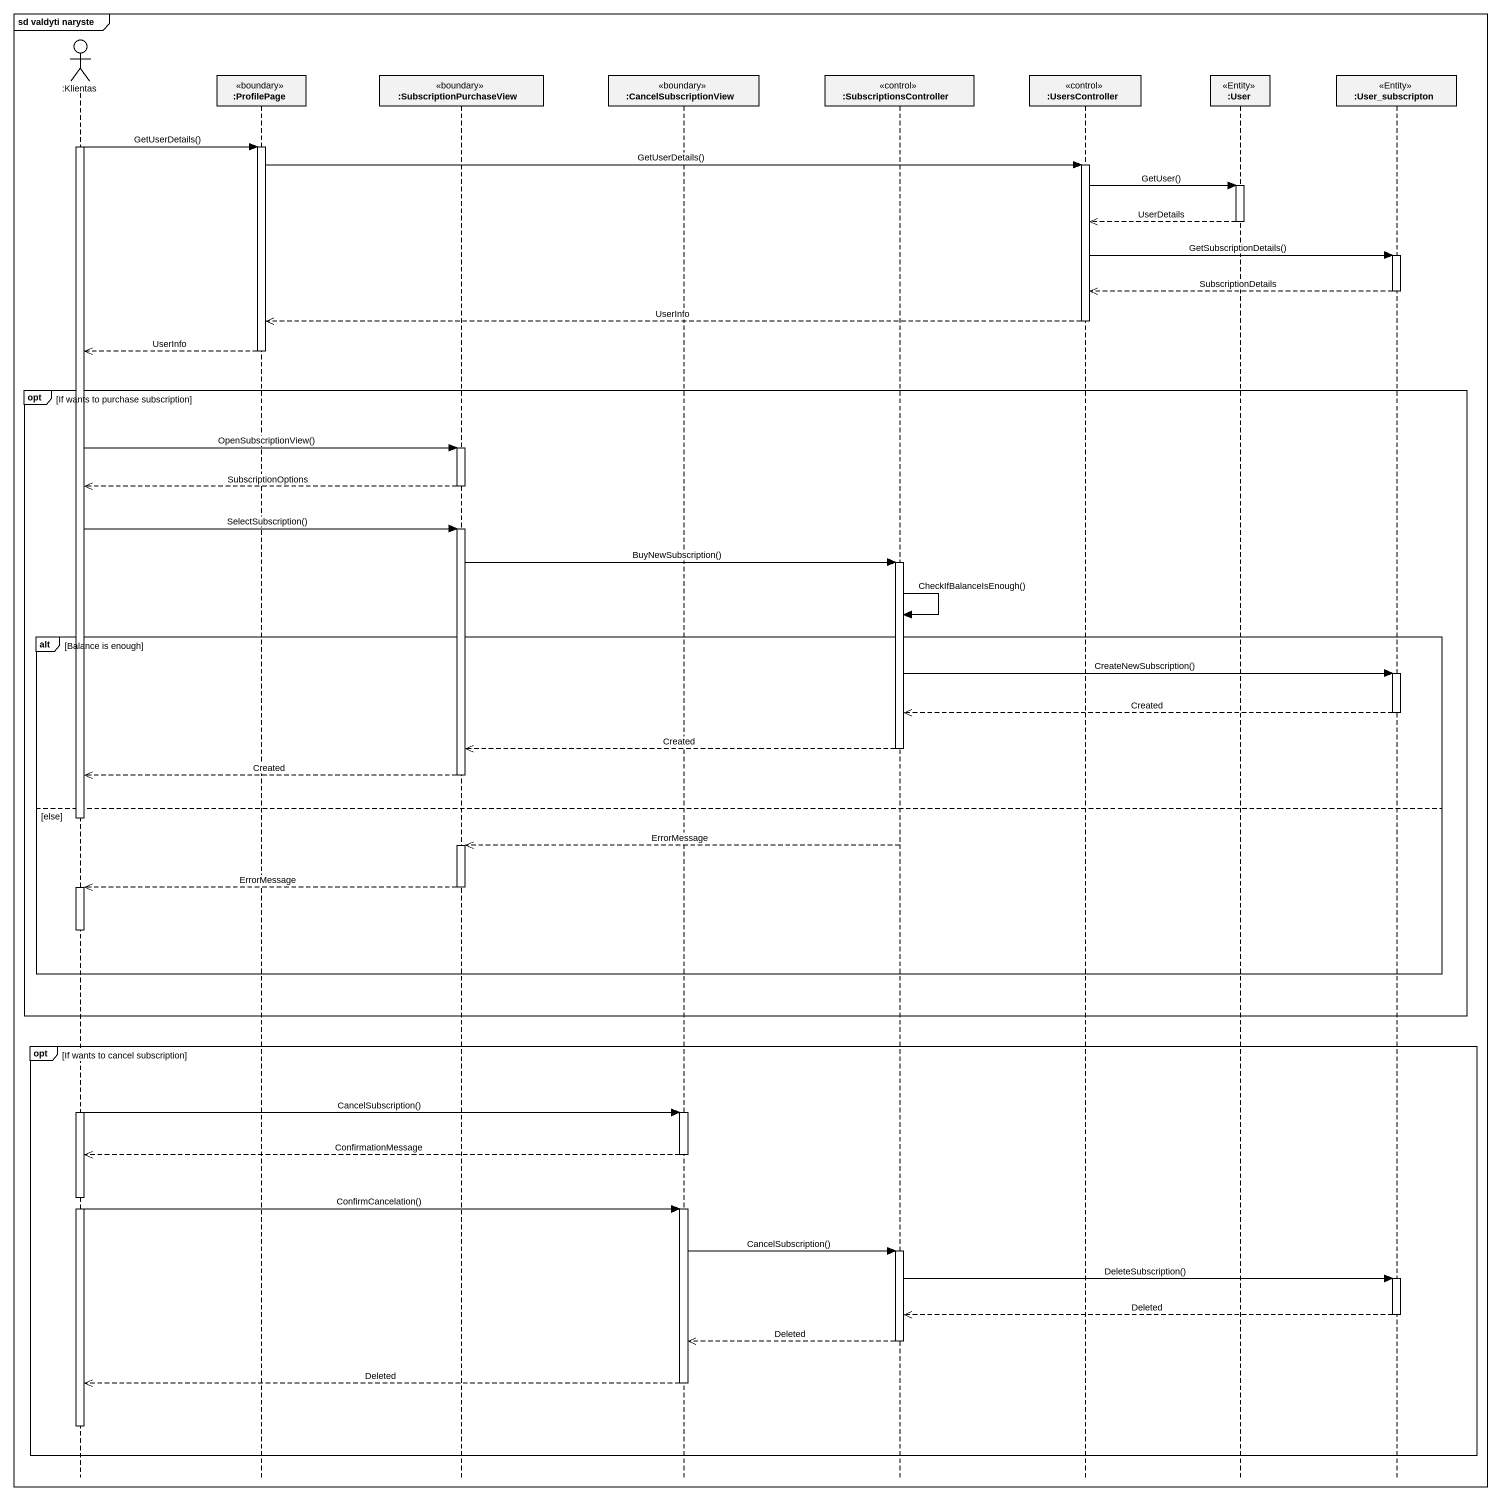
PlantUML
@startuml
mainframe sd valdyti naryste
hide footbox
actor ":Klientas" as Klientas
participant ":ProfilePage" as ProfilePage <<boundary>>
participant ":SubscriptionPurchaseView" as SubscriptionPurchaseView <<boundary>>
participant ":CancelSubscriptionView" as CancelSubscriptionView <<boundary>>
participant ":SubscriptionsController" as SubscriptionsController <<control>>
participant ":UsersController" as UsersController <<control>>
participant ":User" as User <<Entity>>
participant ":User_subscripton" as User_subscripton <<Entity>>

activate Klientas
Klientas -> ProfilePage : GetUserDetails()
activate ProfilePage
ProfilePage -> UsersController : GetUserDetails()
activate UsersController
UsersController -> User : GetUser()
activate User
User -->> UsersController : UserDetails
deactivate User
UsersController -> User_subscripton : GetSubscriptionDetails()
activate User_subscripton
User_subscripton -->> UsersController : SubscriptionDetails
deactivate User_subscripton
UsersController -->> ProfilePage : UserInfo
deactivate UsersController
ProfilePage -->> Klientas : UserInfo
deactivate ProfilePage
opt If wants to purchase subscription
  Klientas -> SubscriptionPurchaseView : OpenSubscriptionView()
  activate SubscriptionPurchaseView
  SubscriptionPurchaseView -->> Klientas : SubscriptionOptions
  deactivate SubscriptionPurchaseView
  Klientas -> SubscriptionPurchaseView : SelectSubscription()
  activate SubscriptionPurchaseView
  SubscriptionPurchaseView -> SubscriptionsController : BuyNewSubscription()
  activate SubscriptionsController
  SubscriptionsController -> SubscriptionsController : CheckIfBalanceIsEnough()
  alt Balance is enough
    SubscriptionsController -> User_subscripton : CreateNewSubscription()
    activate User_subscripton
    User_subscripton -->> SubscriptionsController : Created
    deactivate User_subscripton
    SubscriptionsController -->> SubscriptionPurchaseView : Created
    deactivate SubscriptionsController
    SubscriptionPurchaseView -->> Klientas : Created
    deactivate SubscriptionPurchaseView
  else else
    deactivate Klientas
    SubscriptionsController -->> SubscriptionPurchaseView : ErrorMessage
    activate SubscriptionPurchaseView
    SubscriptionPurchaseView -->> Klientas : ErrorMessage
    deactivate SubscriptionPurchaseView
    activate Klientas
  end
end
opt If wants to cancel subscription
  Klientas -> CancelSubscriptionView : CancelSubscription()
  activate CancelSubscriptionView
  CancelSubscriptionView -->> Klientas : ConfirmationMessage
  deactivate CancelSubscriptionView
  Klientas -> CancelSubscriptionView : ConfirmCancelation()
  activate CancelSubscriptionView
  CancelSubscriptionView -> SubscriptionsController : CancelSubscription()
  activate SubscriptionsController
  SubscriptionsController -> User_subscripton : DeleteSubscription()
  activate User_subscripton
  User_subscripton -->> SubscriptionsController : Deleted
  deactivate User_subscripton
  SubscriptionsController -->> CancelSubscriptionView : Deleted
  deactivate SubscriptionsController
  CancelSubscriptionView -->> Klientas : Deleted
  deactivate CancelSubscriptionView
  deactivate Klientas
end
@enduml
